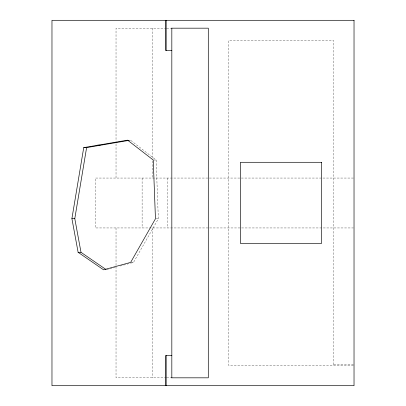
<?xml version="1.0" encoding="UTF-8"?>
<svg xmlns="http://www.w3.org/2000/svg" width="406" height="406" viewBox="0 0 406 406"><rect width="100%" height="100%" fill="white"/><g stroke="black" fill="none" stroke-linecap="round" stroke-linejoin="round"><path stroke-width="0.3" stroke-dasharray="2.03 1.52" d="M120.293 266.021L133.523 262.398L158.34 218.788L156.122 160.01L130.463 140.151L128.732 140.151M106.463 269.812L116.684 267.011M128.6 140.461L130.463 140.151M166.455 28.176L116.03 28.176L116.03 141.369M166.749 28.176L171.824 28.176M153.818 160.01L156.122 160.01M353.393 178.051L95.243 178.051L95.243 227.949L353.393 227.949M156.031 218.788L158.34 218.788M131.214 262.398L133.523 262.398M333.742 364.4L353.393 364.4M353.393 365.415L228.583 365.415L228.583 40.585L333.742 40.585L333.742 365.415M166.455 377.824L116.03 377.824L116.03 267.158M166.749 377.824L171.824 377.824M167.363 178.051L167.363 227.949M152.509 28.176L152.509 158.447M152.509 160.974L152.509 178.051M152.509 227.949L152.509 377.824M142.11 178.051L142.11 227.949M116.03 143.902L116.03 178.051M116.03 227.949L116.03 266.524"/><path stroke-width="0.61" d="M71.908 218.621L83.722 147.611L127.58 140.151L153.245 160.01L155.457 218.788L130.641 262.398L103.581 269.812L78.119 252.319L71.908 218.621L74.79 218.621L81.002 252.319L105.941 269.457M74.79 218.621L86.605 147.611L128.6 140.461M171.53 28.176L208.298 28.176L208.298 377.824L171.53 377.824M171.824 50.486L165.618 50.486L165.618 20.3M97.151 145.196L100.033 145.196M83.722 147.611L86.605 147.611M78.119 252.319L81.002 252.319M171.824 355.514L165.618 355.514L165.618 385.7M171.824 28.176L171.824 377.824M166.176 20.3L166.176 50.486M166.176 355.514L166.176 385.7M354.027 20.3L51.973 20.3L51.973 385.7L354.027 385.7L354.027 20.3M321.567 162.293L240.428 162.293L240.428 243.433L321.567 243.433L321.567 162.293"/></g></svg>
